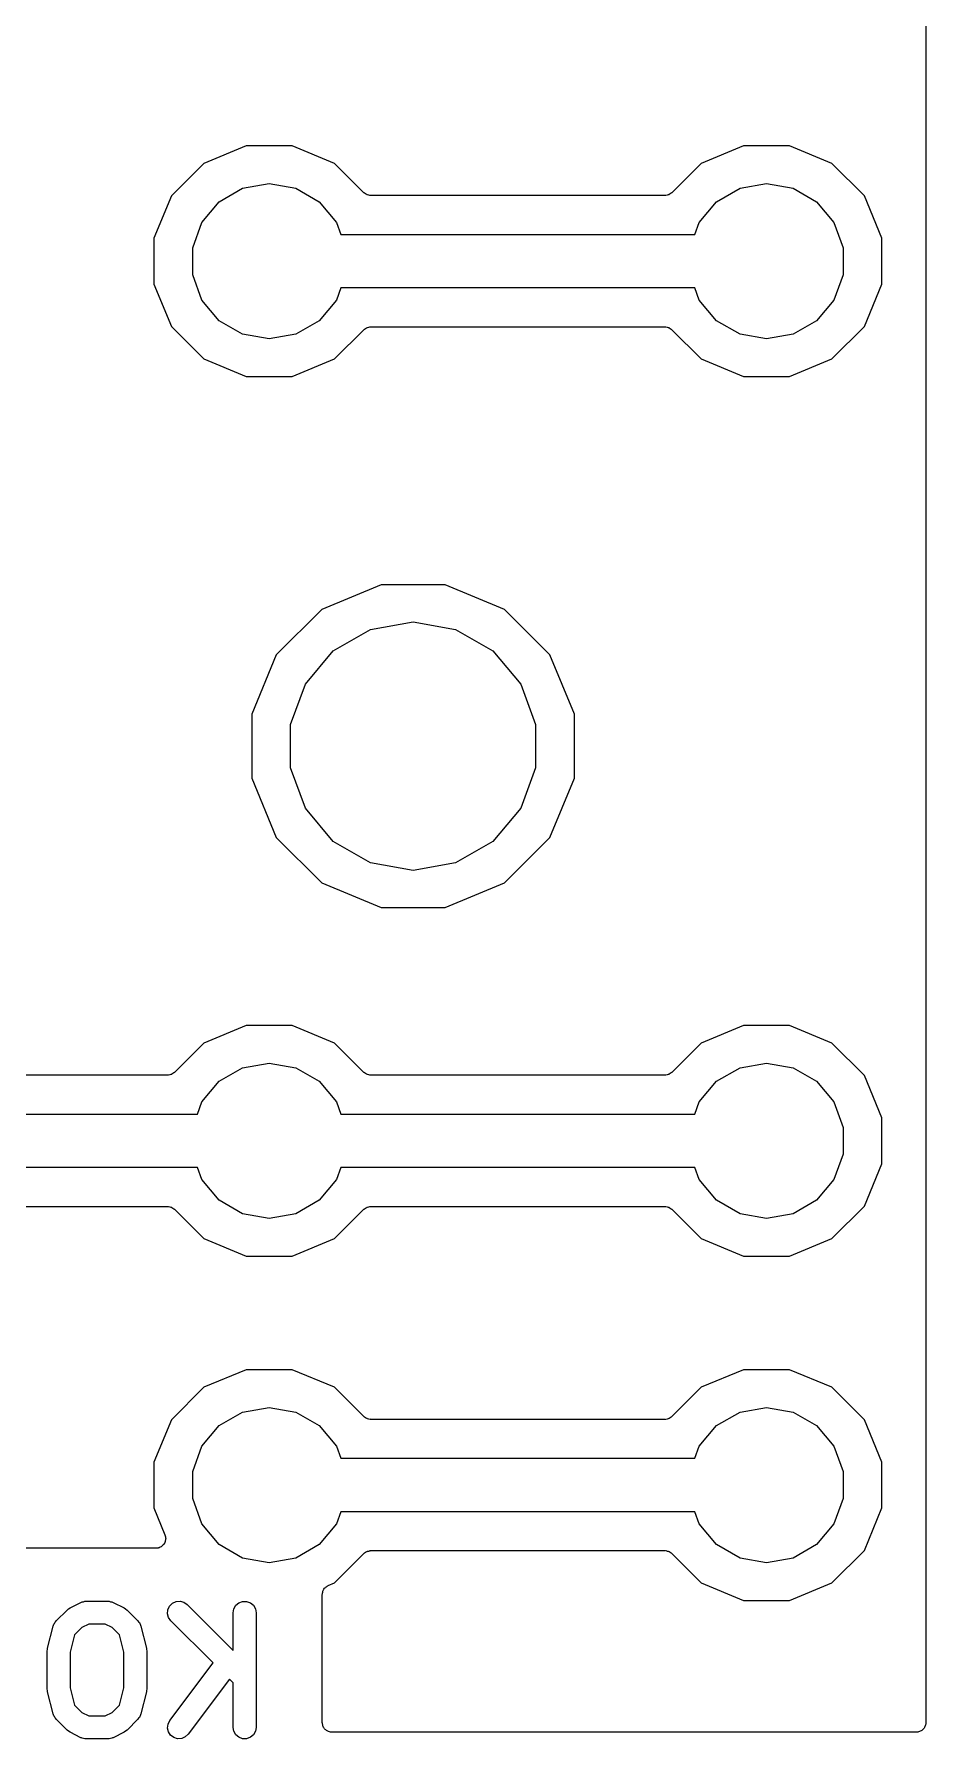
# Model space of a CAD drawing. Extents: x 66 to 115.1, y -104 to -36.7.
# Drawn here: x 103.43 to 115.08, y -103.82 to -81.53 of the extents above; entities that cross this region are included whole.
import ezdxf

# ---------------------------------------------------------------- set-up
doc = ezdxf.new("R2010")
doc.units = 0
doc.header["$MEASUREMENT"] = 0
doc.layers.add('BLACK', color=7, linetype='CONTINUOUS')

msp = doc.modelspace()

# ---------------------------------------------------------------- linework, layer by layer
at = {"layer": 'BLACK', "linetype": 'CONTINUOUS'}
for p, q in [((115.082, -37.075), (115.082, -103.605)), ((106.2, -82.992), (105.646, -83.2216)), ((106.8, -82.992), (106.2, -82.992)), ((107.354, -83.2216), (106.8, -82.992)), ((112.7, -82.992), (112.146, -83.2216)), ((113.3, -82.992), (112.7, -82.992)), ((113.854, -83.2216), (113.3, -82.992)), ((105.646, -83.2216), (105.222, -83.6458)), ((107.737, -83.6048), (107.354, -83.2216)), ((112.146, -83.2216), (111.763, -83.6048)), ((114.278, -83.6458), (113.854, -83.2216)), ((105.847, -83.7221), (106.153, -83.5458)), ((106.153, -83.5458), (106.5, -83.4846)), ((106.5, -83.4846), (106.847, -83.5458)), ((106.847, -83.5458), (107.153, -83.7221)), ((112.347, -83.7221), (112.653, -83.5458)), ((112.653, -83.5458), (113, -83.4846)), ((113, -83.4846), (113.347, -83.5458)), ((113.347, -83.5458), (113.653, -83.7221)), ((105.222, -83.6458), (104.992, -84.2)), ((105.621, -83.9923), (105.847, -83.7221)), ((107.153, -83.7221), (107.379, -83.9923)), ((107.742, -83.608), (107.737, -83.6048)), ((107.746, -83.6123), (107.742, -83.608)), ((107.76, -83.6206), (107.746, -83.6123)), ((107.774, -83.6301), (107.76, -83.6206)), ((107.779, -83.6315), (107.774, -83.6301)), ((107.784, -83.6343), (107.779, -83.6315)), ((107.8, -83.6372), (107.784, -83.6343)), ((107.816, -83.6415), (107.8, -83.6372)), ((107.822, -83.641), (107.816, -83.6415)), ((107.827, -83.642), (107.822, -83.641)), ((111.673, -83.642), (107.827, -83.642)), ((111.678, -83.641), (111.673, -83.642)), ((111.684, -83.6415), (111.678, -83.641)), ((111.7, -83.6372), (111.684, -83.6415)), ((111.716, -83.6343), (111.7, -83.6372)), ((111.721, -83.6315), (111.716, -83.6343)), ((111.726, -83.6301), (111.721, -83.6315)), ((111.74, -83.6206), (111.726, -83.6301)), ((111.754, -83.6123), (111.74, -83.6206)), ((111.758, -83.608), (111.754, -83.6123)), ((111.763, -83.6048), (111.758, -83.608)), ((112.121, -83.9923), (112.347, -83.7221)), ((113.653, -83.7221), (113.879, -83.9923)), ((114.508, -84.2), (114.278, -83.6458)), ((105.5, -84.3237), (105.621, -83.9923)), ((107.379, -83.9923), (107.437, -84.15)), ((112.063, -84.15), (112.121, -83.9923)), ((113.879, -83.9923), (114, -84.3237)), ((104.992, -84.2), (104.992, -84.8)), ((107.437, -84.15), (112.063, -84.15)), ((114.508, -84.8), (114.508, -84.2)), ((105.5, -84.6763), (105.5, -84.3237)), ((114, -84.3237), (114, -84.6763)), ((105.621, -85.0077), (105.5, -84.6763)), ((114, -84.6763), (113.879, -85.0077)), ((104.992, -84.8), (105.222, -85.3542)), ((107.437, -84.85), (107.379, -85.0077)), ((112.063, -84.85), (107.437, -84.85)), ((112.121, -85.0077), (112.063, -84.85)), ((114.278, -85.3542), (114.508, -84.8)), ((105.847, -85.2779), (105.621, -85.0077)), ((107.379, -85.0077), (107.153, -85.2779)), ((112.347, -85.2779), (112.121, -85.0077)), ((113.879, -85.0077), (113.653, -85.2779)), ((105.222, -85.3542), (105.646, -85.7784)), ((106.153, -85.4542), (105.847, -85.2779)), ((107.153, -85.2779), (106.847, -85.4542)), ((107.784, -85.3657), (107.8, -85.3628)), ((107.8, -85.3628), (107.816, -85.3585)), ((107.816, -85.3585), (107.822, -85.359)), ((107.822, -85.359), (107.827, -85.358)), ((107.827, -85.358), (111.673, -85.358)), ((111.673, -85.358), (111.678, -85.359)), ((111.678, -85.359), (111.684, -85.3585)), ((111.684, -85.3585), (111.7, -85.3628)), ((111.7, -85.3628), (111.716, -85.3657)), ((112.653, -85.4542), (112.347, -85.2779)), ((113.653, -85.2779), (113.347, -85.4542)), ((113.854, -85.7784), (114.278, -85.3542)), ((106.5, -85.5154), (106.153, -85.4542)), ((106.847, -85.4542), (106.5, -85.5154)), ((107.354, -85.7784), (107.737, -85.3952)), ((107.737, -85.3952), (107.742, -85.392)), ((107.742, -85.392), (107.746, -85.3877)), ((107.746, -85.3877), (107.76, -85.3794)), ((107.76, -85.3794), (107.774, -85.3699)), ((107.774, -85.3699), (107.779, -85.3685)), ((107.779, -85.3685), (107.784, -85.3657)), ((111.716, -85.3657), (111.721, -85.3685)), ((111.721, -85.3685), (111.726, -85.3699)), ((111.726, -85.3699), (111.74, -85.3794)), ((111.74, -85.3794), (111.754, -85.3877)), ((111.754, -85.3877), (111.758, -85.392)), ((111.758, -85.392), (111.763, -85.3952)), ((111.763, -85.3952), (112.146, -85.7784)), ((113, -85.5154), (112.653, -85.4542)), ((113.347, -85.4542), (113, -85.5154)), ((105.646, -85.7784), (106.2, -86.008)), ((106.8, -86.008), (107.354, -85.7784)), ((112.146, -85.7784), (112.7, -86.008)), ((113.3, -86.008), (113.854, -85.7784)), ((106.2, -86.008), (106.8, -86.008)), ((112.7, -86.008), (113.3, -86.008)), ((107.961, -88.732), (107.186, -89.0529)), ((108.799, -88.732), (107.961, -88.732)), ((109.574, -89.0529), (108.799, -88.732)), ((107.186, -89.0529), (106.593, -89.6459)), ((110.167, -89.6459), (109.574, -89.0529)), ((107.336, -89.5954), (107.824, -89.3133)), ((107.824, -89.3133), (108.38, -89.2153)), ((108.38, -89.2153), (108.936, -89.3133)), ((108.936, -89.3133), (109.424, -89.5954)), ((106.973, -90.0277), (107.336, -89.5954)), ((109.424, -89.5954), (109.787, -90.0277)), ((106.593, -89.6459), (106.272, -90.4207)), ((110.488, -90.4207), (110.167, -89.6459)), ((106.78, -90.5579), (106.973, -90.0277)), ((109.787, -90.0277), (109.98, -90.5579)), ((106.272, -90.4207), (106.272, -91.2593)), ((110.488, -91.2593), (110.488, -90.4207)), ((106.78, -91.1221), (106.78, -90.5579)), ((109.98, -90.5579), (109.98, -91.1221)), ((106.973, -91.6523), (106.78, -91.1221)), ((109.98, -91.1221), (109.787, -91.6523)), ((106.272, -91.2593), (106.593, -92.0341)), ((110.167, -92.0341), (110.488, -91.2593)), ((107.336, -92.0846), (106.973, -91.6523)), ((109.787, -91.6523), (109.424, -92.0846)), ((106.593, -92.0341), (107.186, -92.6271)), ((109.574, -92.6271), (110.167, -92.0341)), ((107.824, -92.3667), (107.336, -92.0846)), ((109.424, -92.0846), (108.936, -92.3667)), ((108.38, -92.4647), (107.824, -92.3667)), ((108.936, -92.3667), (108.38, -92.4647)), ((107.186, -92.6271), (107.961, -92.948)), ((108.799, -92.948), (109.574, -92.6271)), ((107.961, -92.948), (108.799, -92.948)), ((106.2, -94.492), (105.646, -94.7216)), ((106.8, -94.492), (106.2, -94.492)), ((107.354, -94.7216), (106.8, -94.492)), ((112.7, -94.492), (112.146, -94.7216)), ((113.3, -94.492), (112.7, -94.492)), ((113.854, -94.7216), (113.3, -94.492)), ((105.646, -94.7216), (105.263, -95.1048)), ((107.737, -95.1048), (107.354, -94.7216)), ((112.146, -94.7216), (111.763, -95.1048)), ((114.278, -95.1458), (113.854, -94.7216)), ((105.173, -95.142), (99.8272, -95.142)), ((105.178, -95.141), (105.173, -95.142)), ((105.184, -95.1415), (105.178, -95.141)), ((105.2, -95.1372), (105.184, -95.1415)), ((105.216, -95.1343), (105.2, -95.1372)), ((105.221, -95.1315), (105.216, -95.1343)), ((105.226, -95.1301), (105.221, -95.1315)), ((105.24, -95.1206), (105.226, -95.1301)), ((105.254, -95.1123), (105.24, -95.1206)), ((105.258, -95.108), (105.254, -95.1123)), ((105.263, -95.1048), (105.258, -95.108)), ((105.847, -95.2221), (106.153, -95.0458)), ((106.153, -95.0458), (106.5, -94.9846)), ((106.5, -94.9846), (106.847, -95.0458)), ((106.847, -95.0458), (107.153, -95.2221)), ((107.742, -95.108), (107.737, -95.1048)), ((107.746, -95.1123), (107.742, -95.108)), ((107.76, -95.1206), (107.746, -95.1123)), ((107.774, -95.1301), (107.76, -95.1206)), ((107.779, -95.1315), (107.774, -95.1301)), ((107.784, -95.1343), (107.779, -95.1315)), ((107.8, -95.1372), (107.784, -95.1343)), ((107.816, -95.1415), (107.8, -95.1372)), ((107.822, -95.141), (107.816, -95.1415)), ((107.827, -95.142), (107.822, -95.141)), ((111.673, -95.142), (107.827, -95.142)), ((111.678, -95.141), (111.673, -95.142)), ((111.684, -95.1415), (111.678, -95.141)), ((111.7, -95.1372), (111.684, -95.1415)), ((111.716, -95.1343), (111.7, -95.1372)), ((111.721, -95.1315), (111.716, -95.1343)), ((111.726, -95.1301), (111.721, -95.1315)), ((111.74, -95.1206), (111.726, -95.1301)), ((111.754, -95.1123), (111.74, -95.1206)), ((111.758, -95.108), (111.754, -95.1123)), ((111.763, -95.1048), (111.758, -95.108)), ((112.347, -95.2221), (112.653, -95.0458)), ((112.653, -95.0458), (113, -94.9846)), ((113, -94.9846), (113.347, -95.0458)), ((113.347, -95.0458), (113.653, -95.2221)), ((114.508, -95.7), (114.278, -95.1458)), ((105.621, -95.4923), (105.847, -95.2221)), ((107.153, -95.2221), (107.379, -95.4923)), ((112.121, -95.4923), (112.347, -95.2221)), ((113.653, -95.2221), (113.879, -95.4923)), ((105.563, -95.65), (105.621, -95.4923)), ((107.379, -95.4923), (107.437, -95.65)), ((112.063, -95.65), (112.121, -95.4923)), ((113.879, -95.4923), (114, -95.8237)), ((99.4368, -95.65), (105.563, -95.65)), ((107.437, -95.65), (112.063, -95.65)), ((114, -95.8237), (114, -96.1763)), ((114.508, -96.3), (114.508, -95.7)), ((114, -96.1763), (113.879, -96.5077)), ((105.563, -96.35), (99.4368, -96.35)), ((105.621, -96.5077), (105.563, -96.35)), ((107.437, -96.35), (107.379, -96.5077)), ((112.063, -96.35), (107.437, -96.35)), ((112.121, -96.5077), (112.063, -96.35)), ((114.278, -96.8542), (114.508, -96.3)), ((105.847, -96.7779), (105.621, -96.5077)), ((107.379, -96.5077), (107.153, -96.7779)), ((112.347, -96.7779), (112.121, -96.5077)), ((113.879, -96.5077), (113.653, -96.7779)), ((99.8272, -96.858), (105.173, -96.858)), ((105.173, -96.858), (105.178, -96.859)), ((105.178, -96.859), (105.184, -96.8585)), ((105.184, -96.8585), (105.2, -96.8628)), ((105.2, -96.8628), (105.216, -96.8657)), ((105.216, -96.8657), (105.221, -96.8685)), ((105.221, -96.8685), (105.226, -96.8699)), ((105.226, -96.8699), (105.24, -96.8794)), ((105.24, -96.8794), (105.254, -96.8877)), ((105.254, -96.8877), (105.258, -96.892)), ((105.258, -96.892), (105.263, -96.8952)), ((105.263, -96.8952), (105.646, -97.2784)), ((106.153, -96.9542), (105.847, -96.7779)), ((107.153, -96.7779), (106.847, -96.9542)), ((107.354, -97.2784), (107.737, -96.8952)), ((107.737, -96.8952), (107.742, -96.892)), ((107.742, -96.892), (107.746, -96.8877)), ((107.746, -96.8877), (107.76, -96.8794)), ((107.76, -96.8794), (107.774, -96.8699)), ((107.774, -96.8699), (107.779, -96.8685)), ((107.779, -96.8685), (107.784, -96.8657)), ((107.784, -96.8657), (107.8, -96.8628)), ((107.8, -96.8628), (107.816, -96.8585)), ((107.816, -96.8585), (107.822, -96.859)), ((107.822, -96.859), (107.827, -96.858)), ((107.827, -96.858), (111.673, -96.858)), ((111.673, -96.858), (111.678, -96.859)), ((111.678, -96.859), (111.684, -96.8585)), ((111.684, -96.8585), (111.7, -96.8628)), ((111.7, -96.8628), (111.716, -96.8657)), ((111.716, -96.8657), (111.721, -96.8685)), ((111.721, -96.8685), (111.726, -96.8699)), ((111.726, -96.8699), (111.74, -96.8794)), ((111.74, -96.8794), (111.754, -96.8877)), ((111.754, -96.8877), (111.758, -96.892)), ((111.758, -96.892), (111.763, -96.8952)), ((111.763, -96.8952), (112.146, -97.2784)), ((112.653, -96.9542), (112.347, -96.7779)), ((113.653, -96.7779), (113.347, -96.9542)), ((113.854, -97.2784), (114.278, -96.8542)), ((106.5, -97.0154), (106.153, -96.9542)), ((106.847, -96.9542), (106.5, -97.0154)), ((113, -97.0154), (112.653, -96.9542)), ((113.347, -96.9542), (113, -97.0154)), ((105.646, -97.2784), (106.2, -97.508)), ((106.8, -97.508), (107.354, -97.2784)), ((112.146, -97.2784), (112.7, -97.508)), ((113.3, -97.508), (113.854, -97.2784)), ((106.2, -97.508), (106.8, -97.508)), ((112.7, -97.508), (113.3, -97.508)), ((106.2, -98.992), (105.646, -99.2216)), ((106.8, -98.992), (106.2, -98.992)), ((107.354, -99.2216), (106.8, -98.992)), ((112.7, -98.992), (112.146, -99.2216)), ((113.3, -98.992), (112.7, -98.992)), ((113.854, -99.2216), (113.3, -98.992)), ((105.646, -99.2216), (105.222, -99.6458)), ((107.737, -99.6048), (107.354, -99.2216)), ((112.146, -99.2216), (111.763, -99.6048)), ((114.278, -99.6458), (113.854, -99.2216)), ((105.847, -99.7221), (106.153, -99.5458)), ((106.153, -99.5458), (106.5, -99.4846)), ((106.5, -99.4846), (106.847, -99.5458)), ((106.847, -99.5458), (107.153, -99.7221)), ((107.742, -99.608), (107.737, -99.6048)), ((107.746, -99.6123), (107.742, -99.608)), ((107.76, -99.6206), (107.746, -99.6123)), ((107.774, -99.6301), (107.76, -99.6206)), ((111.74, -99.6206), (111.726, -99.6301)), ((111.754, -99.6123), (111.74, -99.6206)), ((111.758, -99.608), (111.754, -99.6123)), ((111.763, -99.6048), (111.758, -99.608)), ((112.347, -99.7221), (112.653, -99.5458)), ((112.653, -99.5458), (113, -99.4846)), ((113, -99.4846), (113.347, -99.5458)), ((113.347, -99.5458), (113.653, -99.7221)), ((105.222, -99.6458), (104.992, -100.2)), ((105.621, -99.9923), (105.847, -99.7221)), ((107.153, -99.7221), (107.379, -99.9923)), ((107.779, -99.6315), (107.774, -99.6301)), ((107.784, -99.6343), (107.779, -99.6315)), ((107.8, -99.6372), (107.784, -99.6343)), ((107.816, -99.6415), (107.8, -99.6372)), ((107.822, -99.641), (107.816, -99.6415)), ((107.827, -99.642), (107.822, -99.641)), ((111.673, -99.642), (107.827, -99.642)), ((111.678, -99.641), (111.673, -99.642)), ((111.684, -99.6415), (111.678, -99.641)), ((111.7, -99.6372), (111.684, -99.6415)), ((111.716, -99.6343), (111.7, -99.6372)), ((111.721, -99.6315), (111.716, -99.6343)), ((111.726, -99.6301), (111.721, -99.6315)), ((112.121, -99.9923), (112.347, -99.7221)), ((113.653, -99.7221), (113.879, -99.9923)), ((114.508, -100.2), (114.278, -99.6458)), ((105.5, -100.324), (105.621, -99.9923)), ((107.379, -99.9923), (107.437, -100.15)), ((112.063, -100.15), (112.121, -99.9923)), ((113.879, -99.9923), (114, -100.324)), ((104.992, -100.2), (104.992, -100.8)), ((107.437, -100.15), (112.063, -100.15)), ((114.508, -100.8), (114.508, -100.2)), ((105.5, -100.676), (105.5, -100.324)), ((114, -100.324), (114, -100.676)), ((105.621, -101.008), (105.5, -100.676)), ((114, -100.676), (113.879, -101.008)), ((104.992, -100.8), (105.138, -101.151)), ((107.437, -100.85), (107.379, -101.008)), ((112.063, -100.85), (107.437, -100.85)), ((112.121, -101.008), (112.063, -100.85)), ((114.278, -101.354), (114.508, -100.8)), ((105.138, -101.151), (105.141, -101.165)), ((105.141, -101.165), (105.145, -101.178)), ((105.145, -101.178), (105.145, -101.186)), ((105.145, -101.186), (105.147, -101.194)), ((105.847, -101.278), (105.621, -101.008)), ((107.379, -101.008), (107.153, -101.278)), ((112.347, -101.278), (112.121, -101.008)), ((113.879, -101.008), (113.653, -101.278)), ((105.02, -101.327), (99.9798, -101.327)), ((105.034, -101.325), (105.02, -101.327)), ((105.048, -101.324), (105.034, -101.325)), ((105.055, -101.321), (105.048, -101.324)), ((105.064, -101.319), (105.055, -101.321)), ((105.076, -101.312), (105.064, -101.319)), ((105.088, -101.307), (105.076, -101.312)), ((105.095, -101.301), (105.088, -101.307)), ((105.102, -101.297), (105.095, -101.301)), ((105.111, -101.287), (105.102, -101.297)), ((105.121, -101.277), (105.111, -101.287)), ((105.125, -101.27), (105.121, -101.277)), ((105.13, -101.263), (105.125, -101.27)), ((105.135, -101.25), (105.13, -101.263)), ((105.141, -101.238), (105.135, -101.25)), ((105.142, -101.23), (105.141, -101.238)), ((105.145, -101.222), (105.142, -101.23)), ((105.147, -101.194), (105.145, -101.208)), ((105.145, -101.208), (105.145, -101.222)), ((106.153, -101.454), (105.847, -101.278)), ((107.153, -101.278), (106.847, -101.454)), ((107.354, -101.778), (107.737, -101.395)), ((107.737, -101.395), (107.742, -101.392)), ((107.742, -101.392), (107.746, -101.388)), ((107.746, -101.388), (107.76, -101.379)), ((107.76, -101.379), (107.774, -101.37)), ((107.774, -101.37), (107.779, -101.368)), ((107.779, -101.368), (107.784, -101.366)), ((107.784, -101.366), (107.8, -101.363)), ((107.8, -101.363), (107.816, -101.358)), ((107.816, -101.358), (107.822, -101.359)), ((107.822, -101.359), (107.827, -101.358)), ((107.827, -101.358), (111.673, -101.358)), ((111.673, -101.358), (111.678, -101.359)), ((111.678, -101.359), (111.684, -101.358)), ((111.684, -101.358), (111.7, -101.363)), ((111.7, -101.363), (111.716, -101.366)), ((111.716, -101.366), (111.721, -101.368)), ((111.721, -101.368), (111.726, -101.37)), ((111.726, -101.37), (111.74, -101.379)), ((111.74, -101.379), (111.754, -101.388)), ((111.754, -101.388), (111.758, -101.392)), ((111.758, -101.392), (111.763, -101.395)), ((111.763, -101.395), (112.146, -101.778)), ((112.653, -101.454), (112.347, -101.278)), ((113.653, -101.278), (113.347, -101.454)), ((113.854, -101.778), (114.278, -101.354)), ((106.5, -101.515), (106.153, -101.454)), ((106.847, -101.454), (106.5, -101.515)), ((113, -101.515), (112.653, -101.454)), ((113.347, -101.454), (113, -101.515)), ((107.216, -101.86), (107.223, -101.848)), ((107.223, -101.848), (107.23, -101.843)), ((107.23, -101.843), (107.235, -101.836)), ((107.235, -101.836), (107.247, -101.829)), ((107.247, -101.829), (107.257, -101.82)), ((107.257, -101.82), (107.265, -101.817)), ((107.265, -101.817), (107.272, -101.812)), ((107.272, -101.812), (107.354, -101.778)), ((112.146, -101.778), (112.7, -102.008)), ((113.3, -102.008), (113.854, -101.778)), ((103.897, -102.106), (104.04, -102.034)), ((104.04, -102.034), (104.048, -102.032)), ((104.048, -102.032), (104.056, -102.028)), ((104.056, -102.028), (104.073, -102.025)), ((104.073, -102.025), (104.09, -102.02)), ((104.09, -102.02), (104.099, -102.02)), ((104.099, -102.02), (104.107, -102.019)), ((104.107, -102.019), (104.393, -102.019)), ((104.393, -102.019), (104.401, -102.02)), ((104.401, -102.02), (104.41, -102.02)), ((104.41, -102.02), (104.427, -102.025)), ((104.427, -102.025), (104.444, -102.028)), ((104.444, -102.028), (104.452, -102.032)), ((104.452, -102.032), (104.46, -102.034)), ((104.46, -102.034), (104.603, -102.106)), ((105.199, -102.083), (105.235, -102.046)), ((105.235, -102.046), (105.283, -102.024)), ((105.283, -102.024), (105.335, -102.019)), ((105.335, -102.019), (105.385, -102.033)), ((105.385, -102.033), (105.427, -102.063)), ((105.427, -102.063), (106.029, -102.664)), ((106.038, -102.117), (106.064, -102.072)), ((106.064, -102.072), (106.104, -102.039)), ((106.104, -102.039), (106.153, -102.021)), ((106.153, -102.021), (106.205, -102.021)), ((106.205, -102.021), (106.254, -102.039)), ((106.254, -102.039), (106.293, -102.072)), ((106.293, -102.072), (106.32, -102.117)), ((107.194, -101.93), (107.195, -101.922)), ((107.194, -103.605), (107.194, -101.93)), ((107.195, -101.913), (107.199, -101.9)), ((107.195, -101.922), (107.195, -101.913)), ((107.199, -101.9), (107.201, -101.886)), ((107.201, -101.886), (107.206, -101.879)), ((107.206, -101.879), (107.208, -101.871)), ((107.208, -101.871), (107.216, -101.86)), ((112.7, -102.008), (113.3, -102.008)), ((103.692, -102.31), (103.697, -102.299)), ((103.697, -102.299), (103.707, -102.289)), ((103.707, -102.289), (103.715, -102.277)), ((103.715, -102.277), (103.858, -102.134)), ((103.858, -102.134), (103.878, -102.12)), ((103.878, -102.12), (103.897, -102.106)), ((104.603, -102.106), (104.622, -102.12)), ((104.622, -102.12), (104.642, -102.134)), ((104.642, -102.134), (104.785, -102.277)), ((104.785, -102.277), (104.793, -102.289)), ((104.793, -102.289), (104.803, -102.299)), ((104.803, -102.299), (104.808, -102.31)), ((105.172, -102.182), (105.177, -102.13)), ((105.185, -102.232), (105.172, -102.182)), ((105.177, -102.13), (105.199, -102.083)), ((105.215, -102.275), (105.185, -102.232)), ((105.766, -102.826), (105.215, -102.275)), ((106.029, -102.169), (106.038, -102.117)), ((106.029, -102.664), (106.029, -102.169)), ((106.32, -102.117), (106.329, -102.169)), ((106.329, -102.169), (106.329, -103.669)), ((103.604, -102.632), (103.676, -102.346)), ((103.676, -102.346), (103.682, -102.333)), ((103.682, -102.333), (103.685, -102.319)), ((103.685, -102.319), (103.692, -102.31)), ((103.957, -102.46), (103.9, -102.687)), ((104.053, -102.363), (103.957, -102.46)), ((104.143, -102.319), (104.053, -102.363)), ((104.357, -102.319), (104.143, -102.319)), ((104.447, -102.363), (104.357, -102.319)), ((104.543, -102.46), (104.447, -102.363)), ((104.6, -102.687), (104.543, -102.46)), ((104.808, -102.31), (104.815, -102.319)), ((104.815, -102.319), (104.818, -102.333)), ((104.818, -102.333), (104.824, -102.346)), ((104.824, -102.346), (104.896, -102.632)), ((103.6, -102.669), (103.603, -102.65)), ((103.6, -103.169), (103.6, -102.669)), ((103.603, -102.65), (103.604, -102.632)), ((103.9, -102.687), (103.9, -103.15)), ((104.6, -103.15), (104.6, -102.687)), ((104.896, -102.632), (104.897, -102.65)), ((104.897, -102.65), (104.9, -102.669)), ((104.9, -102.669), (104.9, -103.169)), ((105.201, -103.579), (105.766, -102.826)), ((103.603, -103.187), (103.6, -103.169)), ((103.604, -103.205), (103.603, -103.187)), ((103.9, -103.15), (103.957, -103.378)), ((104.543, -103.378), (104.6, -103.15)), ((104.897, -103.187), (104.896, -103.205)), ((104.9, -103.169), (104.897, -103.187)), ((105.981, -103.04), (105.441, -103.759)), ((106.029, -103.088), (105.981, -103.04)), ((106.029, -103.669), (106.029, -103.088)), ((103.676, -103.491), (103.604, -103.205)), ((103.957, -103.378), (104.053, -103.474)), ((104.447, -103.474), (104.543, -103.378)), ((104.896, -103.205), (104.824, -103.491)), ((103.682, -103.504), (103.676, -103.491)), ((103.685, -103.518), (103.682, -103.504)), ((103.692, -103.527), (103.685, -103.518)), ((103.697, -103.538), (103.692, -103.527)), ((103.707, -103.549), (103.697, -103.538)), ((103.715, -103.56), (103.707, -103.549)), ((103.858, -103.703), (103.715, -103.56)), ((104.053, -103.474), (104.143, -103.519)), ((104.143, -103.519), (104.357, -103.519)), ((104.357, -103.519), (104.447, -103.474)), ((104.785, -103.56), (104.642, -103.703)), ((104.793, -103.549), (104.785, -103.56)), ((104.803, -103.538), (104.793, -103.549)), ((104.808, -103.527), (104.803, -103.538)), ((104.815, -103.518), (104.808, -103.527)), ((104.818, -103.504), (104.815, -103.518)), ((104.824, -103.491), (104.818, -103.504)), ((105.172, -103.677), (105.178, -103.625)), ((105.178, -103.625), (105.201, -103.579)), ((107.196, -103.616), (107.194, -103.605)), ((107.196, -103.627), (107.196, -103.616)), ((107.199, -103.637), (107.196, -103.627)), ((107.201, -103.648), (107.199, -103.637)), ((115.076, -103.637), (115.074, -103.648)), ((115.08, -103.627), (115.076, -103.637)), ((115.082, -103.605), (115.08, -103.616)), ((115.08, -103.616), (115.08, -103.627)), ((103.878, -103.717), (103.858, -103.703)), ((103.897, -103.731), (103.878, -103.717)), ((104.04, -103.803), (103.897, -103.731)), ((104.048, -103.805), (104.04, -103.803)), ((104.056, -103.81), (104.048, -103.805)), ((104.073, -103.813), (104.056, -103.81)), ((104.09, -103.818), (104.073, -103.813)), ((104.099, -103.817), (104.09, -103.818)), ((104.107, -103.819), (104.099, -103.817)), ((104.393, -103.819), (104.107, -103.819)), ((104.401, -103.817), (104.393, -103.819)), ((104.41, -103.818), (104.401, -103.817)), ((104.427, -103.813), (104.41, -103.818)), ((104.444, -103.81), (104.427, -103.813)), ((104.452, -103.805), (104.444, -103.81)), ((104.46, -103.803), (104.452, -103.805)), ((104.603, -103.731), (104.46, -103.803)), ((104.622, -103.717), (104.603, -103.731)), ((104.642, -103.703), (104.622, -103.717)), ((105.183, -103.727), (105.172, -103.677)), ((105.212, -103.771), (105.183, -103.727)), ((105.254, -103.802), (105.212, -103.771)), ((105.303, -103.817), (105.254, -103.802)), ((105.356, -103.815), (105.303, -103.817)), ((105.403, -103.794), (105.356, -103.815)), ((105.441, -103.759), (105.403, -103.794)), ((106.038, -103.72), (106.029, -103.669)), ((106.064, -103.765), (106.038, -103.72)), ((106.104, -103.798), (106.064, -103.765)), ((106.153, -103.816), (106.104, -103.798)), ((106.205, -103.816), (106.153, -103.816)), ((106.254, -103.798), (106.205, -103.816)), ((106.293, -103.765), (106.254, -103.798)), ((106.32, -103.72), (106.293, -103.765)), ((106.329, -103.669), (106.32, -103.72)), ((107.207, -103.658), (107.201, -103.648)), ((107.211, -103.668), (107.207, -103.658)), ((107.218, -103.677), (107.211, -103.668)), ((107.223, -103.687), (107.218, -103.677)), ((107.232, -103.694), (107.223, -103.687)), ((107.239, -103.702), (107.232, -103.694)), ((107.249, -103.708), (107.239, -103.702)), ((107.257, -103.715), (107.249, -103.708)), ((107.268, -103.719), (107.257, -103.715)), ((107.277, -103.724), (107.268, -103.719)), ((107.288, -103.726), (107.277, -103.724)), ((107.299, -103.73), (107.288, -103.726)), ((107.31, -103.73), (107.299, -103.73)), ((107.321, -103.732), (107.31, -103.73)), ((114.955, -103.732), (107.321, -103.732)), ((114.966, -103.73), (114.955, -103.732)), ((114.977, -103.73), (114.966, -103.73)), ((114.987, -103.726), (114.977, -103.73)), ((114.998, -103.724), (114.987, -103.726)), ((115.008, -103.719), (114.998, -103.724)), ((115.019, -103.715), (115.008, -103.719)), ((115.027, -103.708), (115.019, -103.715)), ((115.037, -103.702), (115.027, -103.708)), ((115.044, -103.694), (115.037, -103.702)), ((115.052, -103.687), (115.044, -103.694)), ((115.058, -103.677), (115.052, -103.687)), ((115.065, -103.668), (115.058, -103.677)), ((115.069, -103.658), (115.065, -103.668)), ((115.074, -103.648), (115.069, -103.658))]:
    msp.add_line(p, q, dxfattribs=at)

doc.saveas('drawing.dxf')
